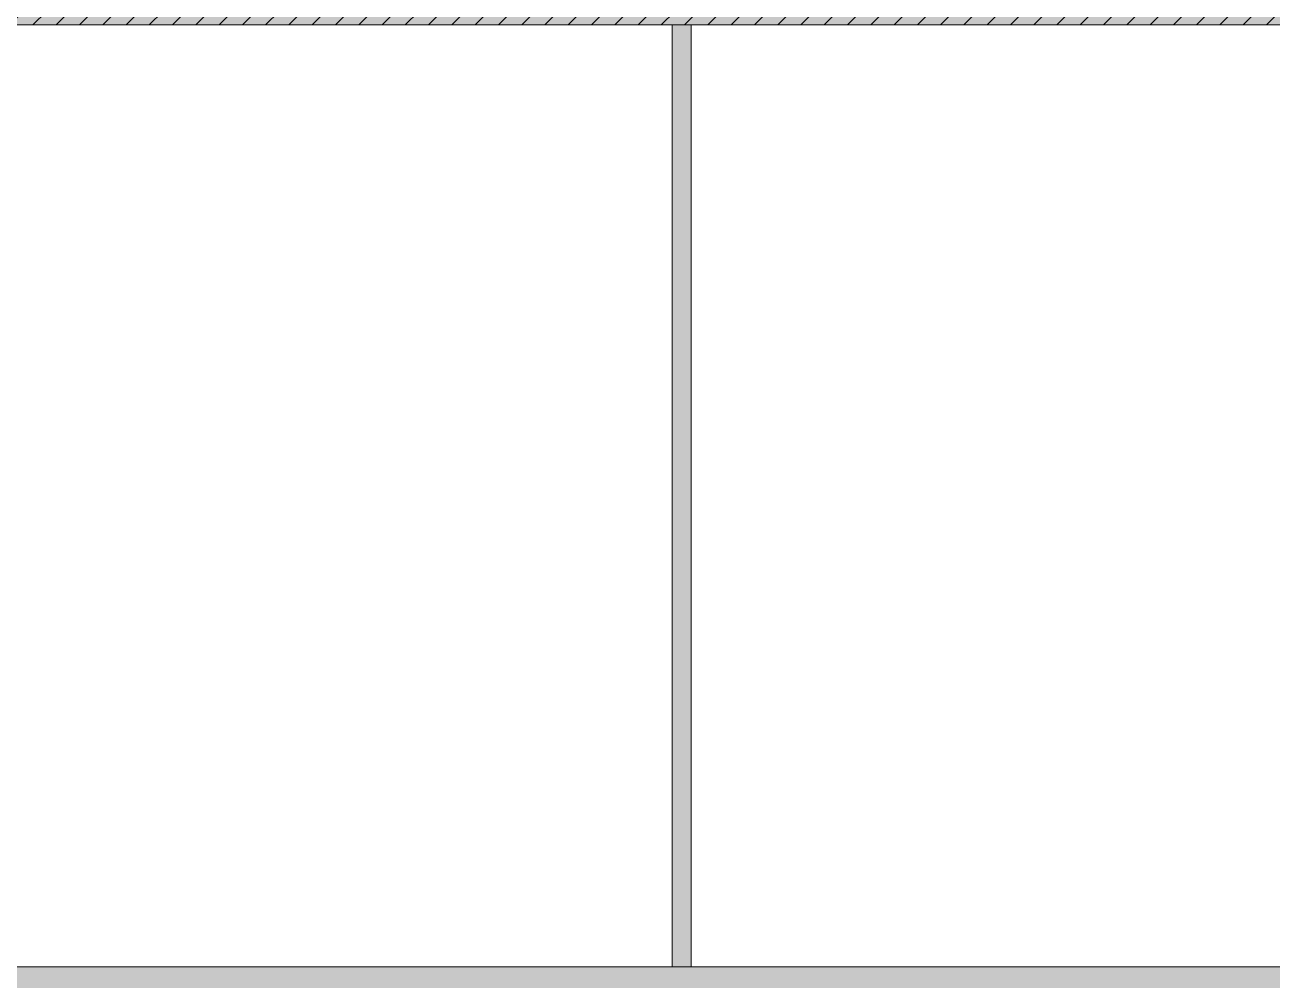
# Model space of a CAD drawing. Header units: metres. Extents: x 1838950 to 1842843, y 5171318 to 5174224.
# Drawn here: x 1840971.909 to 1840975.217, y 5171444.537 to 5171447.072 of the extents above; entities that cross this region are included whole.
import ezdxf

# ---------------------------------------------------------------- set-up
doc = ezdxf.new("R2010")
doc.units = ezdxf.units.M
doc.header["$LTSCALE"] = 0.0254
for name, color, linetype, lineweight in [('B BATI-GO-vu', 7, 'Continuous', 5), ('B BATI-GO-vu_Hatch', 7, 'Continuous', 5), ('B GÈnÈral_Hatch', 7, 'Continuous', 5), ('B Général', 7, 'Continuous', 5)]:
    doc.layers.add(name, color=color, linetype=linetype, lineweight=lineweight)

# ---------------------------------------------------------------- blocks, each defined once
blk = doc.blocks.new('Groupe-859-1-4')
at = {"layer": 'B BATI-GO-vu_Hatch', "linetype": 'Continuous', "lineweight": 0, "true_color": 0xffffff}
blk.add_hatch(color=7, dxfattribs=at).paths.add_polyline_path([(74.2958, -44.9337), (74.2958, -44.9337), (76.3048, -44.9337), (76.3048, -43.6596), (76.1448, -43.6596), (76.1448, -44.7337), (74.0419, -44.7337), (74.0419, -44.7337), (67.6692, -44.7337), (67.6692, -43.6596), (67.5092, -43.6596), (67.5092, -44.7337), (64.7099, -44.7337), (64.7099, -44.5037), (64.5099, -44.5037), (64.5099, -44.7337), (62.2589, -44.7337), (62.2589, -44.7337), (62.0989, -44.7337), (62.0989, -44.9337), (63.585, -44.9337), (63.585, -44.9337), (74.2958, -44.9337)])
at = {"layer": 'B BATI-GO-vu_Hatch', "linetype": 'Continuous', "lineweight": 5}
h = blk.add_hatch(dxfattribs=at)
h.set_pattern_fill('45_0_15_52', style=0, pattern_type=2)
h.set_pattern_definition([(45, (0, 0), (0.035277778, -0.026458333), [])])
h.paths.add_polyline_path([(74.2958, -44.9337), (74.2958, -44.9337), (76.3048, -44.9337), (76.3048, -43.6596), (76.1448, -43.6596), (76.1448, -44.7337), (74.0419, -44.7337), (74.0419, -44.7337), (67.6692, -44.7337), (67.6692, -43.6596), (67.5092, -43.6596), (67.5092, -44.7337), (64.7099, -44.7337), (64.7099, -44.5037), (64.5099, -44.5037), (64.5099, -44.7337), (62.2589, -44.7337), (62.2589, -44.7337), (62.0989, -44.7337), (62.0989, -44.9337), (63.585, -44.9337), (63.585, -44.9337)])
at = {"layer": 'B BATI-GO-vu', "lineweight": 5, "flags": 128}
blk.add_lwpolyline([(74.2958, -44.9337), (76.3048, -44.9337), (76.3048, -43.6596), (76.1448, -43.6596), (76.1448, -44.7337), (74.0419, -44.7337), (74.0419, -44.7337), (67.6692, -44.7337), (67.6692, -43.6596), (67.5092, -43.6596), (67.5092, -44.7337), (64.7099, -44.7337), (64.7099, -44.5037), (64.5099, -44.5037), (64.5099, -44.7337), (62.2589, -44.7337), (62.2589, -44.7337), (62.0989, -44.7337), (62.0989, -44.9337), (63.585, -44.9337), (63.585, -44.9337), (74.2958, -44.9337)], dxfattribs=at)

msp = doc.modelspace()

# ---------------------------------------------------------------- hatches: boundary and pattern name
at = {"layer": 'B GÈnÈral_Hatch', "linetype": 'Continuous', "lineweight": 0, "true_color": 0xffffff}
for points in [[(1840973.6262, 5171447.072), (1840973.6762, 5171447.072), (1840973.6762, 5171444.572), (1840973.6262, 5171444.572), (1840973.6262, 5171447.072)], [(1840973.6762, 5171447.072), (1840973.6262, 5171447.072), (1840973.6262, 5171444.572), (1840973.6762, 5171444.572), (1840973.6762, 5171447.072)], [(1840966.5798, 5171444.302), (1840966.5798, 5171444.572), (1840980.5357, 5171444.572), (1840980.5357, 5171444.302), (1840966.5798, 5171444.302)]]:
    msp.add_hatch(color=7, dxfattribs=at).paths.add_polyline_path(points)

# ---------------------------------------------------------------- linework, layer by layer
at = {"layer": 'B Général', "color": 7, "linetype": 'Continuous', "lineweight": 13}
for p, q in [((1840973.6262, 5171447.072), (1840973.6262, 5171444.572)), ((1840973.6762, 5171447.072), (1840973.6762, 5171444.572))]:
    msp.add_line(p, q, dxfattribs=at)
at = {"layer": 'B Général', "color": 7, "linetype": 'Continuous', "lineweight": 5}
for p, q in [((1840973.6262, 5171447.072), (1840973.6262, 5171444.572)), ((1840973.6262, 5171447.072), (1840973.6762, 5171447.072)), ((1840973.6762, 5171447.072), (1840973.6762, 5171444.572)), ((1840966.5798, 5171444.572), (1840980.5357, 5171444.572)), ((1840966.5798, 5171444.572), (1840980.5357, 5171444.572)), ((1840973.6262, 5171444.572), (1840973.6762, 5171444.572))]:
    msp.add_line(p, q, dxfattribs=at)

# ---------------------------------------------------------------- block references
at = {"layer": 'B Général', "color": 7}
msp.add_blockref('Groupe-859-1-4', (1840904.3209, 5171492.0056), dxfattribs=at)

doc.saveas('drawing.dxf')
